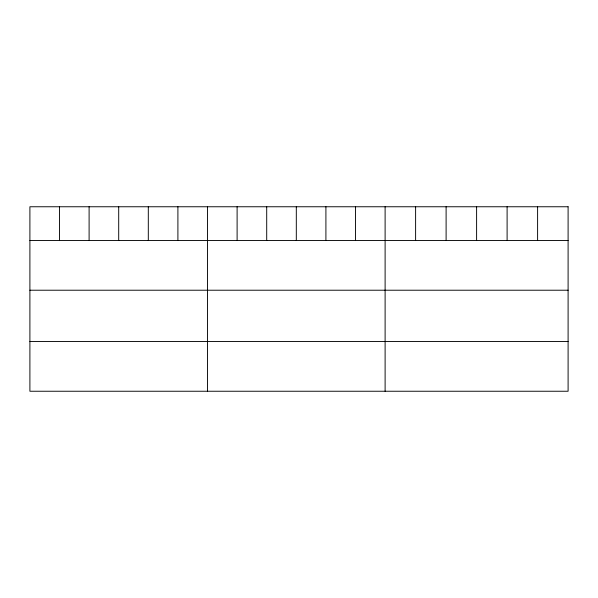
<?xml version="1.0" encoding="UTF-8"?>
<svg xmlns="http://www.w3.org/2000/svg" width="598" height="598" viewBox="0 0 598 598"><rect width="100%" height="100%" fill="white"/><g stroke="black" fill="none" stroke-linecap="round" stroke-linejoin="round"><path stroke-width="0.9" d="M29.9 240.463L568.1 240.463M29.9 290.217L568.1 290.217M29.9 341.48L568.1 341.48M537.602 206.759L537.602 240.463M507.104 206.759L507.104 240.463M476.606 206.759L476.606 240.463M446.108 206.759L446.108 240.463M415.61 206.759L415.61 240.463M385.112 206.759L385.112 391.242M355.511 206.759L355.511 240.463M325.91 206.759L325.91 240.463M296.309 206.759L296.309 240.463M266.708 206.759L266.708 240.463M237.107 206.759L237.107 240.463M207.506 206.759L207.506 391.242M177.905 206.759L177.905 240.463M148.304 206.759L148.304 240.463M118.703 206.759L118.703 240.463M89.102 206.759L89.102 240.463M59.501 206.759L59.501 240.463M568.1 206.759L29.9 206.759L29.9 391.242L568.1 391.242L568.1 206.759"/></g></svg>
